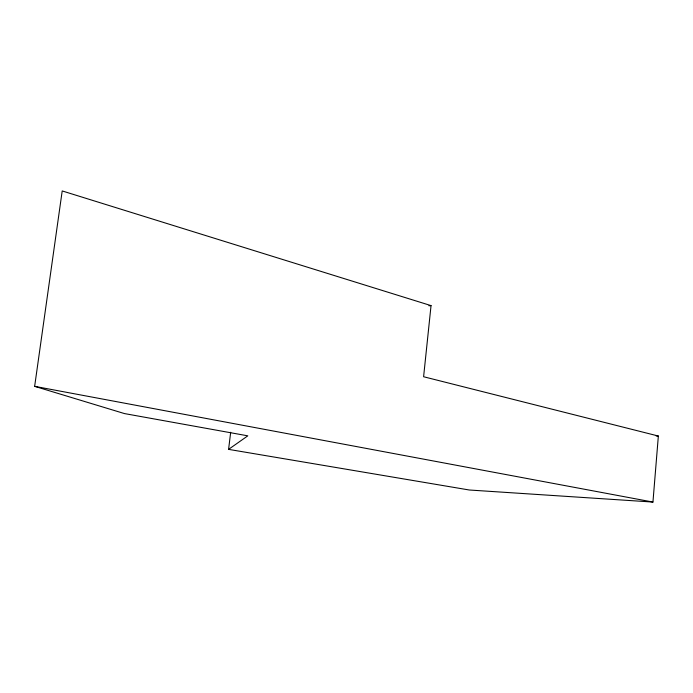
<?xml version="1.0" encoding="UTF-8"?>
<svg xmlns="http://www.w3.org/2000/svg" width="693" height="693" viewBox="0 0 693 693"><rect width="100%" height="100%" fill="white"/><g stroke="black" fill="none" stroke-linecap="round" stroke-linejoin="round"><path stroke-width="1.04" d="M228.586 449.367L469.308 490.003L652.945 502.061L658.35 436.036L423.605 376.741L431.037 305.613L62.205 190.939L34.65 386.339L124.454 413.574L247.808 435.836L228.586 449.367L230.674 432.276M428.88 305.76L431.037 305.613M656.193 435.984L658.35 436.036M34.65 386.339L652.945 502.061"/></g></svg>
